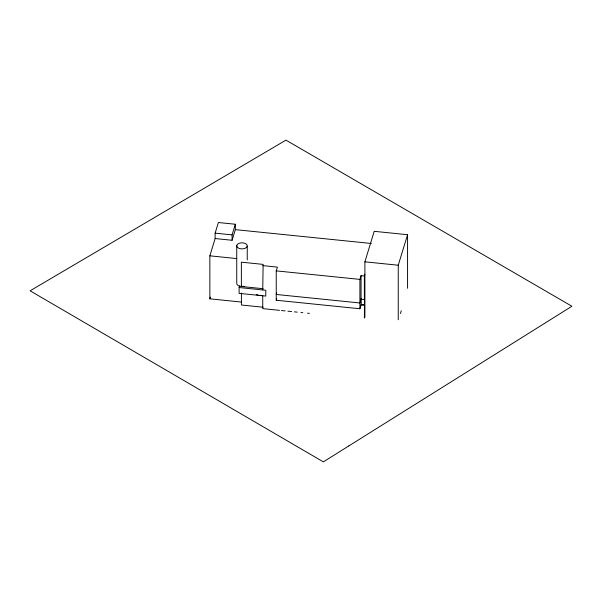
<?xml version="1.0" encoding="UTF-8"?>
<svg xmlns="http://www.w3.org/2000/svg" width="602" height="602" viewBox="0 0 602 602"><rect width="100%" height="100%" fill="white"/><g stroke="black" fill="none" stroke-linecap="round" stroke-linejoin="round"><path stroke-width="0.9" d="M215.132 238.55L215.132 233.155L218.383 222.522L235.337 224.245L235.337 229.64L232.086 240.273L215.132 238.55L209.857 255.827L209.857 298.833L241.372 302.046M209.857 298.833L210.384 297.11M232.086 240.273L232.086 234.885L235.337 224.245M239.114 287.538L265.783 290.254L265.783 296.064L239.114 293.362L239.114 287.538L239.634 285.845M263.127 288.704L241.364 286.492L241.507 286.033M262.743 289.946L263.127 264.391L241.364 262.171L241.364 286.492M276.702 292.956L276.243 294.461L359.906 302.979L361.238 298.607L361.238 304.386L359.906 308.751L276.243 300.24L276.243 270.877L277.394 267.115L262.743 265.625M276.243 300.24L276.702 298.735M364.895 317.284L364.895 261.825L374.211 231.318L407.569 234.712L407.569 288.298M359.906 308.751L359.906 279.396L361.057 275.633L364.376 275.972L364.895 274.279M361.057 275.633L361.057 299.224L364.376 299.563L364.564 298.946L364.376 318.067M398.253 319.745L398.253 265.219L407.569 234.712M400.443 313.507L401.271 310.813M235.337 229.64L371.411 243.486M215.132 233.155L232.086 234.885M364.895 261.825L398.253 265.219M209.857 255.827L236.737 258.567M276.243 270.877L359.906 279.396M361.238 304.386L364.564 304.725M361.057 304.996L364.376 305.334M263.179 307.223L241.417 305.003L241.417 293.061M279.531 310.339L262.743 308.63L262.743 295.755L259.966 295.281M281.39 310.534L285.122 310.91M287.922 311.196L291.646 311.573M294.446 311.859L297.245 312.145M300.977 312.521L302.836 312.716M307.502 313.19L309.368 313.379M256.256 294.656L258.107 294.965M364.376 275.972L364.376 299.563M247.241 246.173A5.275 3.048 0 0 1 238.889 248.31A5.275 3.048 0 0 1 239.852 243.065A5.275 3.048 0 0 1 247.241 246.173L247.241 259.944M236.744 245.533L236.744 283.173A5.275 3.048 0 0 0 244.141 286.274M348.836 445.916L323.357 461.877L30.1 290.804L285.965 140.123L571.9 306.26L348.836 445.916"/></g></svg>
